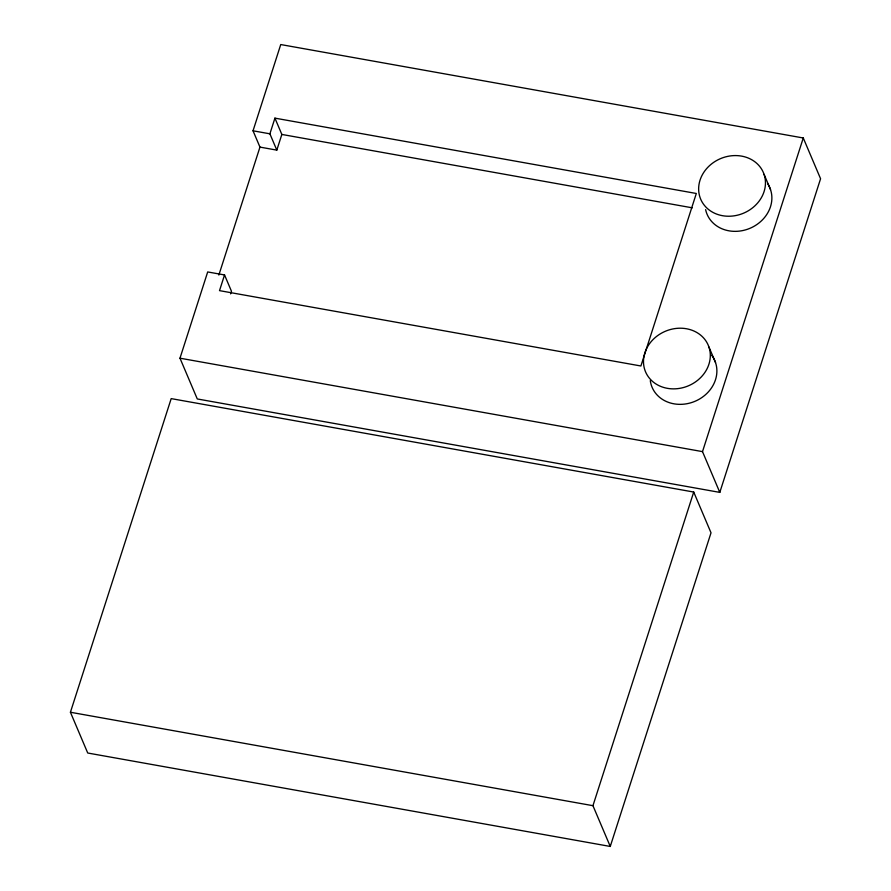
<?xml version="1.0" encoding="UTF-8"?>
<svg xmlns="http://www.w3.org/2000/svg" width="891" height="891" viewBox="0 0 891 891"><rect width="100%" height="100%" fill="white"/><g stroke="black" fill="none" stroke-linecap="round" stroke-linejoin="round"><path stroke-width="1.34" d="M218.852 275.052L259.96 147.104L253.033 130.799L280.743 44.55L803.27 137.982L820.578 178.746L719.805 492.389L197.279 398.956L179.982 358.193L207.692 271.944L224.543 274.951L231.471 291.257L230.624 293.874M70.422 712.254L171.195 398.611L693.721 492.044L711.018 532.807L610.257 846.45L87.73 753.018L70.422 712.254L592.949 805.687L610.257 846.45M224.543 274.951L219.509 290.633L640.896 365.989L696.317 193.481L274.929 118.135L269.895 133.817L276.811 150.122L259.96 147.104M276.811 150.122L281.846 134.441L274.929 118.135M719.805 492.389L702.509 451.626L803.27 137.982M592.949 805.687L693.721 492.044M281.846 134.441L692.296 207.826M253.033 130.799L269.895 133.817M179.982 358.193L702.509 451.626M764.088 174.391A34.07 29.626 -23 0 1 724.26 215.967A34.07 29.626 -23 0 1 707.788 167.352A34.07 29.626 -23 0 1 764.088 174.391L770.503 189.505M708.935 347.022A34.07 29.626 -23 0 1 669.108 388.599A34.07 29.626 -23 0 1 652.635 339.983A34.07 29.626 -23 0 1 708.935 347.022L715.518 362.514M711.72 355.309A34.07 29.626 -23 0 1 694.679 401.44A34.07 29.626 -23 0 1 650.285 380.657M767.875 184.003A34.07 29.626 -23 0 1 749.632 228.452A34.07 29.626 -23 0 1 705.616 209.619"/></g></svg>
